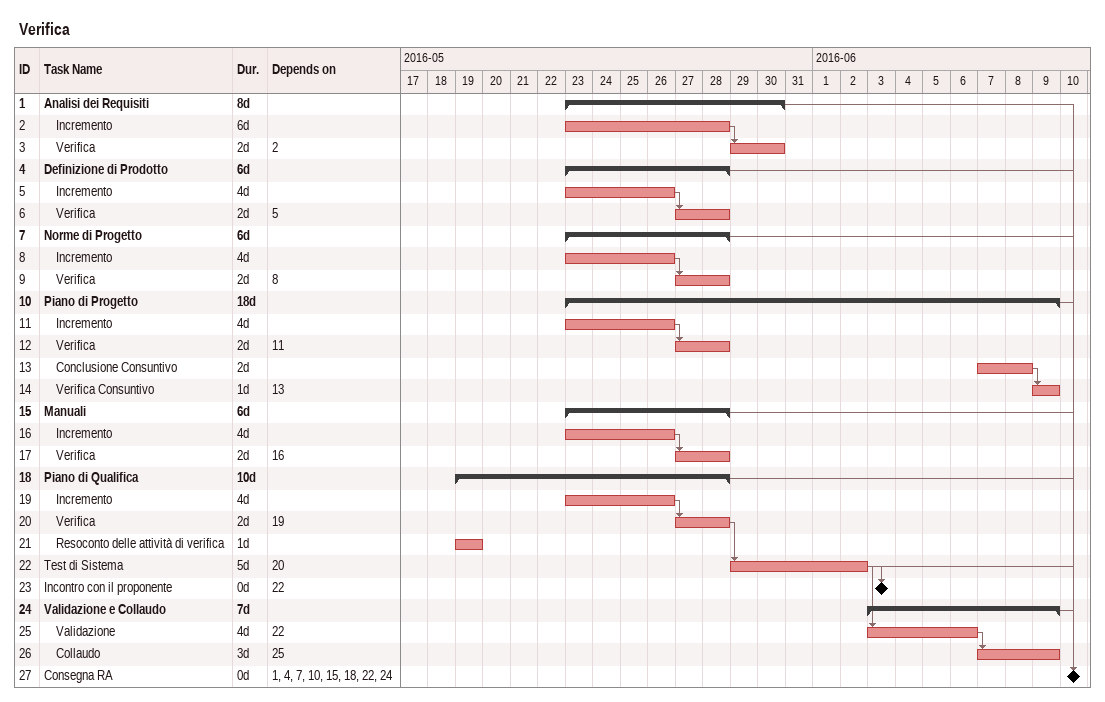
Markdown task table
Verifica

| ID | Level | Task | Duration | Start | Finish | Predecessors |
|---|---|---|---|---|---|---|
| 1 | 1 | **Analisi dei Requisiti** | 8d | 2016-05-23 | 2016-05-30 |  |
| 2 | 2 | Incremento | 6d | 2016-05-23 | 2016-05-28 |  |
| 3 | 2 | Verifica | 2d | 2016-05-29 | 2016-05-30 | 2 |
| 4 | 1 | **Definizione di Prodotto** | 6d | 2016-05-23 | 2016-05-28 |  |
| 5 | 2 | Incremento | 4d | 2016-05-23 | 2016-05-26 |  |
| 6 | 2 | Verifica | 2d | 2016-05-27 | 2016-05-28 | 5 |
| 7 | 1 | **Norme di Progetto** | 6d | 2016-05-23 | 2016-05-28 |  |
| 8 | 2 | Incremento | 4d | 2016-05-23 | 2016-05-26 |  |
| 9 | 2 | Verifica | 2d | 2016-05-27 | 2016-05-28 | 8 |
| 10 | 1 | **Piano di Progetto** | 18d | 2016-05-23 | 2016-06-09 |  |
| 11 | 2 | Incremento | 4d | 2016-05-23 | 2016-05-26 |  |
| 12 | 2 | Verifica | 2d | 2016-05-27 | 2016-05-28 | 11 |
| 13 | 2 | Conclusione Consuntivo | 2d | 2016-06-07 | 2016-06-08 |  |
| 14 | 2 | Verifica Consuntivo | 1d | 2016-06-09 | 2016-06-09 | 13 |
| 15 | 1 | **Manuali** | 6d | 2016-05-23 | 2016-05-28 |  |
| 16 | 2 | Incremento | 4d | 2016-05-23 | 2016-05-26 |  |
| 17 | 2 | Verifica | 2d | 2016-05-27 | 2016-05-28 | 16 |
| 18 | 1 | **Piano di Qualifica** | 10d | 2016-05-19 | 2016-05-28 |  |
| 19 | 2 | Incremento | 4d | 2016-05-23 | 2016-05-26 |  |
| 20 | 2 | Verifica | 2d | 2016-05-27 | 2016-05-28 | 19 |
| 21 | 2 | Resoconto delle attività di verifica | 1d | 2016-05-19 | 2016-05-19 |  |
| 22 | 1 | Test di Sistema | 5d | 2016-05-29 | 2016-06-02 | 20 |
| 23 | 1 | Incontro con il proponente | 0d | 2016-06-03 | 2016-06-03 | 22 |
| 24 | 1 | **Validazione e Collaudo** | 7d | 2016-06-03 | 2016-06-09 |  |
| 25 | 2 | Validazione | 4d | 2016-06-03 | 2016-06-06 | 22 |
| 26 | 2 | Collaudo | 3d | 2016-06-07 | 2016-06-09 | 25 |
| 27 | 1 | Consegna RA | 0d | 2016-06-10 | 2016-06-10 | 1, 4, 7, 10, 15, 18, 22, 24 |
